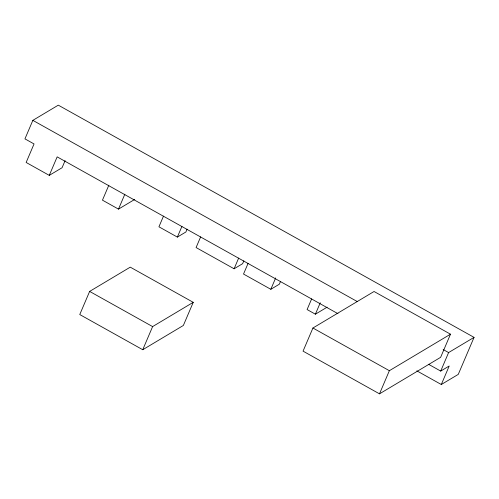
<?xml version="1.0" encoding="UTF-8"?>
<svg xmlns="http://www.w3.org/2000/svg" width="499" height="499" viewBox="0 0 499 499"><rect width="100%" height="100%" fill="white"/><g stroke="black" fill="none" stroke-linecap="round" stroke-linejoin="round"><path stroke-width="0.75" d="M416.833 370.844L441.309 384.517L458.257 374.393L474.05 337.368L58.296 105.158L32.847 120.359L24.95 138.872L34.044 143.949L26.148 162.462L49.27 175.374L62.069 167.733L65.107 160.616M49.27 175.374L57.167 156.867L337.979 313.703M108.838 185.21L102.457 200.161L118.494 209.118L134.742 199.413M118.494 209.118L124.869 194.167M89.639 291.41L79.765 314.551L142.745 349.724L183.364 325.46L193.232 302.325L130.258 267.152L89.639 291.41L152.613 326.589L193.232 302.325M163.491 216.123L158.938 226.802L177.357 237.094L185.884 231.998L187.1 229.153M177.357 237.094L181.917 226.415M142.745 349.724L152.613 326.589M200.642 236.875L196.088 247.554L234.1 268.78L242.626 263.69L243.836 260.84M234.1 268.78L238.653 258.102M248.084 263.366L243.524 274.051L270.826 289.295L279.353 284.199L280.569 281.355M270.826 289.295L275.685 277.906M311.65 298.876L307.097 309.555L315.393 314.189L327.126 307.178M315.393 314.189L320.252 302.793M312.923 328.011L303.055 351.146L379.496 393.842L440.629 357.328L450.497 334.193L374.057 291.497L312.923 328.011L389.363 370.701L450.497 334.193M379.496 393.842L389.363 370.701M428.547 364.289L440.704 371.081L448.601 352.568L474.05 337.368M441.309 384.517L449.206 366.004L440.704 371.081M32.847 120.359L357.421 301.646M443.156 349.531L448.601 352.568"/></g></svg>
